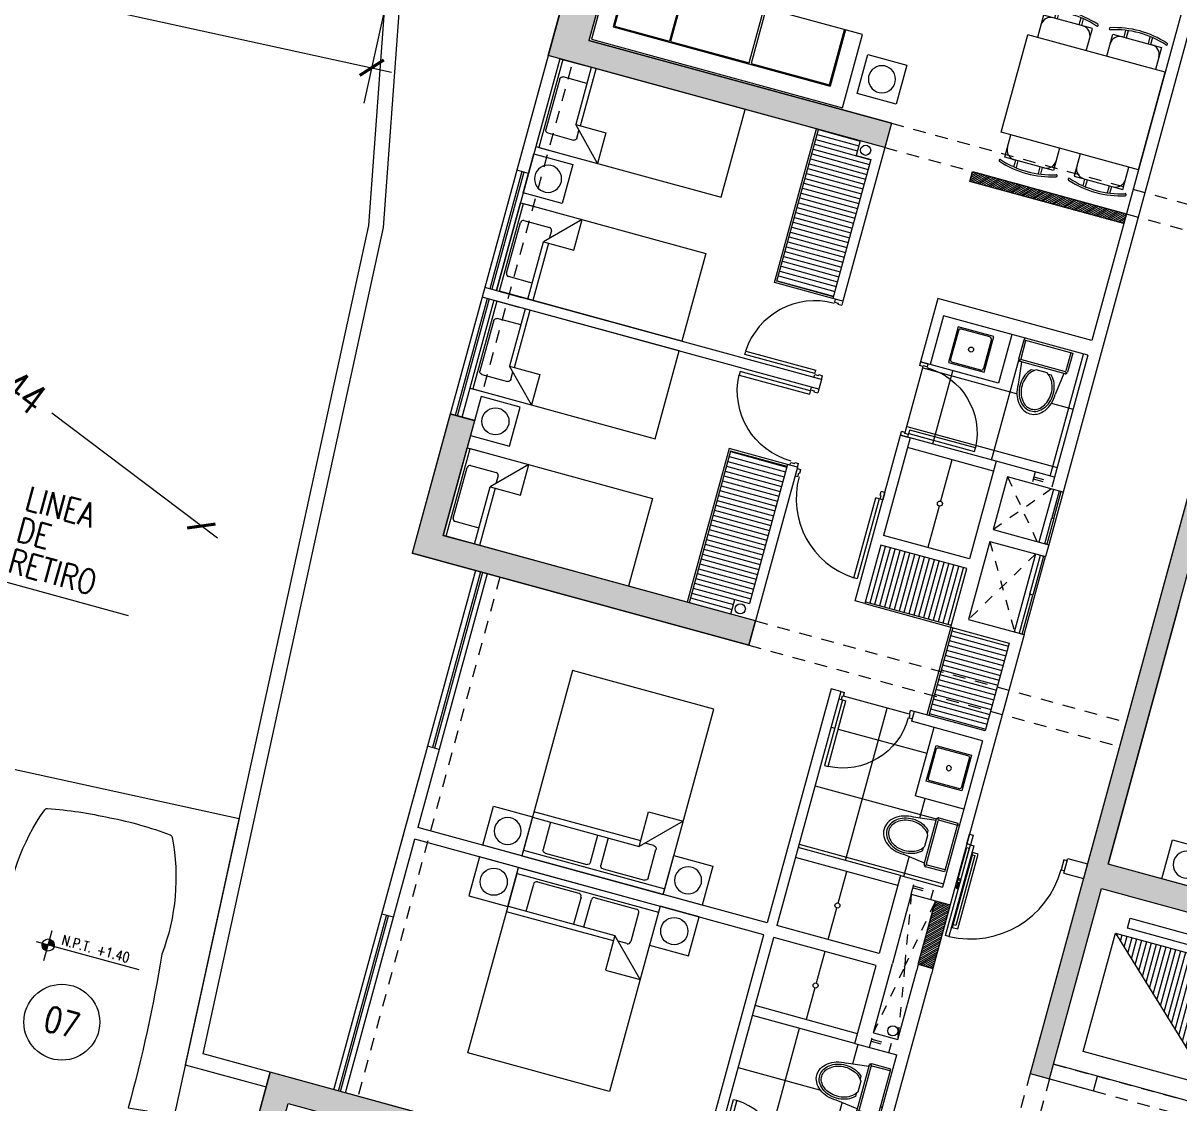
# Model space of a CAD drawing. Header units: millimetres. Extents: x 2471 to 2909, y 1327 to 1568.
# Drawn here: x 2585.56 to 2596.99, y 1372.08 to 1382.75 of the extents above; entities that cross this region are included whole.
import ezdxf
from ezdxf.enums import TextEntityAlignment as Align

# ---------------------------------------------------------------- set-up
doc = ezdxf.new("R2010")
doc.units = ezdxf.units.MM
doc.set_wipeout_variables(frame=1)
doc.linetypes.add('HIDDEN', pattern=[0.375, 0.25, -0.125])
doc.linetypes.add('HIDDEN2', pattern=[0.1875, 0.125, -0.0625])
doc.layers.get('0').update_dxf_attribs({"color": 251, "lineweight": 9})
doc.layers.get('DEFPOINTS').update_dxf_attribs({"color": 251, "lineweight": 9})
for name, color, linetype, lineweight in [('A-LINEAS', 251, 'Continuous', 13), ('A-MOBILIARIO', 251, 'Continuous', 13), ('A-MURO BAJO', 251, 'Continuous', 13), ('A-MUROS', 251, 'Continuous', 13), ('A-PLACAS', 251, 'Continuous', 13), ('A-PROYECCIONES', 251, 'HIDDEN', 13), ('A-PUERTAS', 251, 'Continuous', 13), ('A-SANITARIOS', 251, 'Continuous', 13), ('A-VIDRIOS', 251, 'Continuous', 13), ('A-VIGAS', 251, 'HIDDEN2', 13), ('A_50_TextoIndicaciones', 251, 'Continuous', 13), ('AUTOS', 251, 'Continuous', 13), ('CLOSET', 251, 'Continuous', 13), ('FLECHITAS', 251, 'Continuous', 13), ('HATCH', 251, 'Continuous', 13), ('MUMERACIONESTAC', 251, 'Continuous', 13), ('NIVELES-NPT', 251, 'Continuous', 13), ('RED-PLUVIAL', 251, 'Continuous', 13), ('XREF_PAISAJISMO_200612$0$A-MURO BAJO', 251, 'Continuous', 13)]:
    doc.layers.add(name, color=color, linetype=linetype, lineweight=lineweight)
doc.styles.add('ROMANS', font='romans.shx', dxfattribs={"width": 0.8})
doc.styles.add('TXT_COTAS', font='romans.shx', dxfattribs={"width": 0.8})
doc.dimstyles.new('DLP-COTA 200', dxfattribs={"dimtxt": 0.3, "dimasz": 0.2, "dimexe": 0.36, "dimexo": 0.12, "dimgap": 0.12, "dimtad": 1, "dimzin": 0, "dimdsep": 46, "dimtxsty": 'TXT_COTAS', "dimblk": 'ARCHTICK', "dimcen": 0.18, "dimdle": 0.2, "dimclrd": 256, "dimclre": 256, "dimclrt": 2, "dimadec": 0, "dimazin": 0, "dimtfac": 1, "dimtix": 1, "dimtofl": 0, "dimtmove": 2, "dimatfit": 3, "dimfxl": 0.36, "dimtolj": 1, "dimtzin": 0, "dimlwd": 9, "dimlwe": 9, "dimarcsym": 0})
pattern_1 = [(135, (197.33794, 7.665617), (-0.0141421356, -0.0141421356), [])]

# ---------------------------------------------------------------- blocks, each defined once
blk = doc.blocks.new('ESTR_PISO-1_PISO')
at = {"layer": 'HATCH'}
h = blk.add_hatch(color=256, dxfattribs=at)
h.dxf.hatch_style = 1
h.paths.add_polyline_path([(-26.45, 2.95), (-29.9, 2.95), (-29.9, 1.5), (-29.65, 1.5), (-29.65, 2.7), (-26.45, 2.7)])
h.paths.add_polyline_path([(-22.65, -2.53), (-18.75, -2.53), (-18.75, 2.87), (-22.45, 2.87), (-22.45, -0.53), (-22.65, -0.53), (-22.65, 3.12), (-18.5, 3.12), (-18.5, -2.78), (-22.65, -2.78)])
h.paths.add_polyline_path([(-29.9, -2.45), (-26.45, -2.45), (-26.45, -2.2), (-29.9, -2.2)])
h.paths.add_polyline_path([(-30.3, -6.8), (-22.4, -6.8), (-22.4, -7.1), (-30.3, -7.1)])
h.paths.add_polyline_path([(-20.85, -4.75), (-21.55, -4.75), (-21.55, -5), (-20.85, -5)])
h.paths.add_polyline_path([(-22.45, 4.92), (-22.45, 6.87), (-18.75, 6.87), (-18.75, 4.92), (-18.55, 4.92), (-18.55, 6.87), (-18.05, 6.87), (-18.05, 7.12), (-22.45, 7.12), (-22.45, 13.72), (-22.65, 13.72), (-22.65, 4.92)])
h.paths.add_polyline_path([(-26.45, 8.52), (-29.65, 8.52), (-29.65, 9.7), (-29.9, 9.7), (-29.9, 8.27), (-26.45, 8.27)])
h.paths.add_polyline_path([(-19.15, 8.92), (-15.75, 8.92), (-15.75, 9.17), (-19.15, 9.17)])
h.paths.add_polyline_path([(-20.65, 18.07), (-16.65, 18.07), (-16.65, 18.32), (-20.65, 18.32)])
h.paths.add_polyline_path([(-19.15, 13.72), (-15.75, 13.72), (-15.75, 13.47), (-19.15, 13.47)])
h.paths.add_polyline_path([(-29.8, 18.32), (-25.8, 18.32), (-25.8, 18.07), (-29.55, 18.07), (-29.55, 17.67), (-29.8, 17.67)])
h.paths.add_polyline_path([(-26.45, 13.37), (-29.9, 13.37), (-29.9, 14.22), (-29.55, 14.22), (-29.55, 13.62), (-26.45, 13.62)])
h.paths.add_polyline_path([(-23.125, 31.12), (-28.725, 31.12), (-28.725, 30.92), (-23.375, 30.92), (-23.375, 24.62), (-23.125, 24.62)])
h.paths.add_polyline_path([(-17.2, 25.67), (-17.2, 24.22), (-17.45, 24.22), (-17.45, 25.67)])
h.paths.add_polyline_path([(-29, 25.67), (-29, 24.22), (-29.25, 24.22), (-29.25, 25.67)])
h.paths.add_polyline_path([(-29.25, 28.37), (-28.2, 28.37), (-28.2, 28.07), (-29.25, 28.07)])
h.paths.add_polyline_path([(-17.2, 30.92), (-17.2, 31.12), (-23.075, 31.12), (-23.075, 30.92)])
at = {"layer": 'A-PLACAS', "elevation": 0}
for points in [[(-26.45, 13.37), (-29.9, 13.37), (-29.9, 14.22), (-29.55, 14.22), (-29.55, 13.62), (-26.45, 13.62)], [(-22.45, 4.92), (-22.45, 6.87), (-18.75, 6.87), (-18.75, 4.92), (-18.55, 4.92), (-18.55, 6.87), (-18.05, 6.87), (-18.05, 7.12), (-22.45, 7.12), (-22.45, 13.72), (-22.65, 13.72), (-22.65, 4.92)], [(-26.45, 8.52), (-29.65, 8.52), (-29.65, 9.7), (-29.9, 9.7), (-29.9, 8.27), (-26.45, 8.27)], [(-26.45, 2.95), (-29.9, 2.95), (-29.9, 1.5), (-29.65, 1.5), (-29.65, 2.7), (-26.45, 2.7)]]:
    blk.add_lwpolyline(points, close=True, dxfattribs=at)
at = {"layer": 'A-VIGAS'}
for p, q in [((-26.45, 13.62, 0), (-22.65, 13.62, 0)), ((-29.9, 13.32, 0), (-29.9, 9.7, 0)), ((-29.65, 13.32, 0), (-29.65, 9.7, 0)), ((-26.45, 13.37, 0), (-22.65, 13.37, 0)), ((-26.45, 8.52, 0), (-22.65, 8.52, 0)), ((-29.25, 8.27, 0), (-29.25, 2.95, 0)), ((-29, 8.27, 0), (-29, 2.95, 0)), ((-26.45, 8.27, 0), (-22.65, 8.27, 0)), ((-22.45, 5.07, 0), (-18.75, 5.07, 0)), ((-22.65, 4.92, 0), (-22.65, 3.12, 0)), ((-22.45, 4.92, 0), (-22.45, 3.12, 0)), ((-22.45, 4.92, 0), (-18.75, 4.92, 0))]:
    blk.add_line(p, q, dxfattribs=at)
blk = doc.blocks.new('PUERTABARRA')
at = {"layer": 'A-PUERTAS'}
for points in [[(-0.05, 0), (0.05, 0), (0.05, -0.035), (-0.05, -0.035)], [(-0.98, -0.035), (-0.05, -0.035), (-0.05, -0.07), (-0.98, -0.07)], [(-0.05, -1), (0.05, -1), (0.05, -0.965), (-0.05, -0.965)]]:
    blk.add_lwpolyline(points, close=True, dxfattribs=at)
at = {"layer": 'FLECHITAS'}
for points in [[(-0.885, -0.134), (-0.117, -0.134), (-0.117, -0.076), (-0.885, -0.076)], [(-0.141, -0.107), (-0.858, -0.107), (-0.858, -0.08), (-0.141, -0.08)], [(-0.5, -0.023), (-0.441, -0.023), (-0.441, -0.013), (-0.5, -0.013)], [(-0.084, -0.033), (-0.441, -0.033), (-0.441, -0.007), (-0.084, -0.007)]]:
    blk.add_lwpolyline(points, close=True, dxfattribs=at)
blk.add_circle((-0.409, -0.02), 0.0089, dxfattribs=at)
blk.add_arc((-0.05, -0.034), 0.931, 182.2224, 270.0538, dxfattribs=at)
blk = doc.blocks.new('CAMA 2PLAZAS C_VELADOR')
at = {"layer": 'A-MOBILIARIO'}
for p, q in [((-1.85, 0), (-0.4, 0)), ((-1.85, -0.06), (-1.85, 0)), ((-0.4, 0), (-0.4, -0.06))]:
    blk.add_line(p, q, dxfattribs=at)
at = {"layer": 'A-MOBILIARIO', "linetype": 'Continuous'}
for p, q in [((-1.85, -0.06), (-0.4, -0.06)), ((-1.85, -1.9), (-1.85, -0.06)), ((-1.633, -0.088), (-1.209, -0.088)), ((-1.041, -0.088), (-0.617, -0.088)), ((-0.4, -0.06), (-0.4, -1.9)), ((-1.663, -0.396), (-1.663, -0.118)), ((-1.178, -0.118), (-1.178, -0.396)), ((-1.072, -0.396), (-1.072, -0.118)), ((-0.587, -0.118), (-0.587, -0.412)), ((-1.85, -0.396), (-0.755, -0.396)), ((-0.755, -0.452), (-1.85, -0.452)), ((-0.4, -0.751), (-0.755, -0.396)), ((-0.755, -0.396), (-0.755, -0.751)), ((-0.617, -0.442), (-0.708, -0.442)), ((-0.755, -0.751), (-0.4, -0.751)), ((-0.4, -1.9), (-1.85, -1.9))]:
    blk.add_line(p, q, dxfattribs=at)
at = {"layer": 'A-MOBILIARIO'}
for points in [[(-2.25, -0.4), (-1.85, -0.4), (-1.85, 0), (-2.25, 0)], [(-0.4, -0.4), (0, -0.4), (0, 0), (-0.4, 0)]]:
    blk.add_lwpolyline(points, close=True, dxfattribs=at)
for centre in [(-2.05, -0.2), (-0.2, -0.2)]:
    blk.add_circle(centre, 0.134, dxfattribs=at)
at = {"layer": 'A-MOBILIARIO', "linetype": 'Continuous'}
for centre, start, end in [((-1.633, -0.118), 90, 180), ((-1.209, -0.118), 0, 90), ((-1.041, -0.118), 90, 180), ((-0.617, -0.118), 0, 90), ((-0.617, -0.412), 270, 0)]:
    blk.add_arc(centre, 0.0306, start, end, dxfattribs=at)
blk = doc.blocks.new('A$C1EFC3661')
at = {"layer": 'A-PUERTAS'}
for p, q in [((0.038, 0.076), (0.038, 0.75)), ((0.038, 0.75), (0.073, 0.75)), ((0.073, 0.75), (0.073, 0.076)), ((0.038, 0.076), (0.073, 0.076))]:
    blk.add_line(p, q, dxfattribs=at)
at = {"layer": 'A-PUERTAS', "linetype": 'Continuous'}
for p, q in [((0, 0), (0, 0.076)), ((0, 0.076), (0.028, 0.076)), ((0, 0), (0.038, 0)), ((0.028, 0.076), (0.028, 0.038)), ((0.028, 0.038), (0.038, 0.038)), ((0.038, 0.038), (0.038, 0)), ((0.712, 0.038), (0.712, 0)), ((0.722, 0.038), (0.712, 0.038)), ((0.75, 0), (0.712, 0)), ((0.75, 0.076), (0.722, 0.076)), ((0.722, 0.076), (0.722, 0.038)), ((0.75, 0), (0.75, 0.076))]:
    blk.add_line(p, q, dxfattribs=at)
blk.add_arc((0.038, 0.076), 0.674, 89.9976, 90, dxfattribs=at)
at = {"layer": 'A-PUERTAS', "color": 7, "linetype": 'Continuous'}
blk.add_arc((0.038, 0.076), 0.674, 0, 87.0225, dxfattribs=at)
blk = doc.blocks.new('SIFON JET_PLANTA')
blk.add_wipeout([(0, -0.25), (-0.195, -0.25), (-0.2, -0.249), (-0.203, -0.248), (-0.203, -0.248), (-0.207, -0.246), (-0.207, -0.246), (-0.209, -0.244), (-0.209, -0.244), (-0.209, -0.244), (-0.211, -0.242), (-0.211, -0.242), (-0.211, -0.242), (-0.213, -0.239), (-0.213, -0.239), (-0.214, -0.237), (-0.214, -0.237), (-0.215, -0.233), (-0.215, -0.23), (-0.215, -0.227), (-0.215, -0.218), (-0.44, -0.19), (-0.443, -0.19), (-0.447, -0.19), (-0.449, -0.19), (-0.452, -0.19), (-0.455, -0.19), (-0.457, -0.19), (-0.459, -0.189), (-0.462, -0.189), (-0.464, -0.189), (-0.465, -0.189), (-0.465, -0.189), (-0.469, -0.189), (-0.473, -0.188), (-0.476, -0.188), (-0.478, -0.188), (-0.481, -0.187), (-0.482, -0.187), (-0.486, -0.187), (-0.488, -0.186), (-0.492, -0.186), (-0.494, -0.186), (-0.495, -0.185), (-0.497, -0.185), (-0.497, -0.185), (-0.502, -0.184), (-0.507, -0.183), (-0.509, -0.183), (-0.512, -0.182), (-0.515, -0.181), (-0.518, -0.181), (-0.522, -0.18), (-0.524, -0.179), (-0.527, -0.178), (-0.527, -0.178), (-0.53, -0.178), (-0.532, -0.177), (-0.535, -0.176), (-0.538, -0.175), (-0.538, -0.175), (-0.541, -0.174), (-0.543, -0.173), (-0.545, -0.173), (-0.546, -0.172), (-0.549, -0.171), (-0.551, -0.171), (-0.554, -0.169), (-0.557, -0.168), (-0.56, -0.167), (-0.561, -0.166), (-0.564, -0.165), (-0.566, -0.164), (-0.568, -0.164), (-0.57, -0.163), (-0.574, -0.161), (-0.576, -0.16), (-0.578, -0.159), (-0.583, -0.156), (-0.587, -0.154), (-0.59, -0.152), (-0.592, -0.151), (-0.594, -0.15), (-0.595, -0.149), (-0.596, -0.148), (-0.599, -0.147), (-0.6, -0.146), (-0.602, -0.145), (-0.604, -0.143), (-0.606, -0.142), (-0.607, -0.141), (-0.609, -0.14), (-0.612, -0.138), (-0.614, -0.136), (-0.615, -0.135), (-0.617, -0.134), (-0.618, -0.133), (-0.619, -0.132), (-0.62, -0.132), (-0.621, -0.131), (-0.622, -0.13), (-0.623, -0.129), (-0.625, -0.128), (-0.625, -0.128), (-0.626, -0.127), (-0.628, -0.125), (-0.629, -0.124), (-0.63, -0.123), (-0.632, -0.122), (-0.632, -0.122), (-0.634, -0.12), (-0.635, -0.119), (-0.635, -0.119), (-0.638, -0.116), (-0.64, -0.114), (-0.646, -0.107), (-0.649, -0.103), (-0.655, -0.096), (-0.66, -0.09), (-0.662, -0.086), (-0.665, -0.083), (-0.668, -0.077), (-0.671, -0.073), (-0.672, -0.07), (-0.675, -0.064), (-0.677, -0.06), (-0.678, -0.058), (-0.679, -0.055), (-0.68, -0.052), (-0.681, -0.049), (-0.683, -0.046), (-0.684, -0.042), (-0.685, -0.036), (-0.686, -0.032), (-0.687, -0.03), (-0.688, -0.026), (-0.688, -0.023), (-0.689, -0.016), (-0.69, -0.011), (-0.69, -0.007), (-0.69, 0), (-0.69, 0.004), (-0.69, 0.01), (-0.689, 0.014), (-0.689, 0.019), (-0.688, 0.024), (-0.688, 0.024), (-0.687, 0.028), (-0.687, 0.031), (-0.685, 0.036), (-0.685, 0.036), (-0.684, 0.042), (-0.684, 0.042), (-0.682, 0.048), (-0.68, 0.052), (-0.679, 0.055), (-0.678, 0.058), (-0.674, 0.066), (-0.674, 0.066), (-0.672, 0.07), (-0.671, 0.073), (-0.669, 0.076), (-0.667, 0.078), (-0.665, 0.082), (-0.663, 0.085), (-0.661, 0.088), (-0.657, 0.094), (-0.657, 0.094), (-0.653, 0.098), (-0.653, 0.098), (-0.65, 0.102), (-0.645, 0.108), (-0.639, 0.115), (-0.633, 0.121), (-0.63, 0.123), (-0.625, 0.128), (-0.621, 0.131), (-0.617, 0.134), (-0.611, 0.139), (-0.606, 0.142), (-0.6, 0.146), (-0.596, 0.148), (-0.591, 0.152), (-0.586, 0.154), (-0.579, 0.158), (-0.569, 0.163), (-0.552, 0.17), (-0.546, 0.172), (-0.538, 0.175), (-0.535, 0.176), (-0.526, 0.178), (-0.522, 0.18), (-0.515, 0.181), (-0.508, 0.183), (-0.502, 0.184), (-0.486, 0.187), (-0.476, 0.188), (-0.473, 0.188), (-0.464, 0.189), (-0.455, 0.19), (-0.449, 0.19), (-0.44, 0.19), (-0.432, 0.191), (-0.215, 0.218), (-0.215, 0.223), (-0.215, 0.228), (-0.215, 0.232), (-0.214, 0.236), (-0.213, 0.239), (-0.211, 0.242), (-0.209, 0.244), (-0.208, 0.245), (-0.205, 0.247), (-0.201, 0.249), (-0.195, 0.25), (-0.195, 0.25), (-0.161, 0.25), (-0.098, 0.25), (-0.032, 0.25), (0, 0.25)])
for p, q in [((-0.215, -0.23), (-0.215, 0.23)), ((-0.209, 0.244), (-0.192, 0.227)), ((-0.195, 0.25), (0, 0.25)), ((-0.185, 0.23), (0, 0.23)), ((0, 0.25), (0, -0.25)), ((-0.215, 0.218), (-0.44, 0.19)), ((-0.195, -0.22), (-0.195, 0.22)), ((-0.265, 0.072), (-0.265, 0.103)), ((-0.255, -0.056), (-0.255, 0.056)), ((-0.265, -0.103), (-0.265, -0.072)), ((-0.215, -0.218), (-0.44, -0.19)), ((-0.209, -0.244), (-0.192, -0.227)), ((0, -0.25), (-0.195, -0.25)), ((0, -0.23), (-0.185, -0.23))]:
    blk.add_line(p, q)
for points in [[(-0.44, 0.19, 0.076393), (-0.538, 0.175, 0.086437), (-0.617, 0.134, 0.105872), (-0.672, 0.07, 0.125404), (-0.69, 0, 0.125404), (-0.672, -0.07, 0.105872), (-0.617, -0.134, 0.086437), (-0.538, -0.175, 0.076393), (-0.44, -0.19, 0.076393)], [(-0.265, 0.103, 0.0362), (-0.284, 0.12, 0.08725), (-0.353, 0.156, 0.077598), (-0.44, 0.17, 0.077598), (-0.527, 0.156, 0.08725), (-0.596, 0.12, 0.105601), (-0.644, 0.063, 0.12364), (-0.66, 0, 0.12364), (-0.644, -0.063, 0.105601), (-0.596, -0.12, 0.08725), (-0.527, -0.156, 0.077598), (-0.44, -0.17, 0.077598)], [(-0.255, 0.056, 0.100268), (-0.297, 0.104, 0.08725), (-0.36, 0.137, 0.077598), (-0.44, 0.15, 0.077598), (-0.52, 0.137, 0.08725), (-0.583, 0.104, 0.105601), (-0.627, 0.053, 0.12364), (-0.64, 0, 0.12364), (-0.627, -0.053, 0.105601), (-0.583, -0.104, 0.08725), (-0.52, -0.137, 0.077598), (-0.44, -0.15, 0.077598)], [(-0.44, -0.15, 0.077598), (-0.36, -0.137, 0.08725), (-0.297, -0.104, 0.100268), (-0.255, -0.056, 0.12364)], [(-0.44, -0.17, 0.077598), (-0.353, -0.156, 0.08725), (-0.284, -0.12, 0.0362), (-0.265, -0.103, 0.12364)]]:
    blk.add_lwpolyline(points, format="xyb")
for centre, radius, start, end in [((-0.195, 0.23), 0.02, 90, 180), ((-0.185, 0.22), 0.01, 90, 180), ((-0.185, -0.22), 0.01, 180, 270), ((-0.195, -0.23), 0.02, 180, 270)]:
    blk.add_arc(centre, radius, start, end)
blk = doc.blocks.new('A$C25DC232D')
h = blk.add_hatch()
h.set_pattern_fill('_U', color=256, scale=0.05, angle=450, style=0, pattern_type=0)
h.set_pattern_definition([(180.0000000267, (-227621.971014, -8189951.938656), (2.332e-11, -0.05), [])])
edge = h.paths.add_edge_path()
edge.add_line((1.212, 1.3), (0, 0))
edge.add_line((0, 0), (1.212, 0))
edge.add_line((1.212, 0), (1.212, 1.3))
at = {"layer": 'A-LINEAS'}
blk.add_line((1.212, 1.3, -0.035), (0, 0, -0.035), dxfattribs=at)
at = {"layer": 'A-LINEAS', "elevation": -0.035}
for points in [[(0, 0), (0, 1.3), (1.212, 1.3), (1.212, 0)], [(1.29, 0.078), (1.29, 1.2), (1.391, 1.2), (1.391, 0.078)]]:
    blk.add_lwpolyline(points, close=True, dxfattribs=at)
blk = doc.blocks.new('A$C2A08204E')
for p, q in [((0, 0), (0, 1.76)), ((0, 1.76), (2.575, 1.76)), ((2.575, 1.76), (2.575, 1.01)), ((0.175, 0.175), (0.175, 1.585)), ((0.175, 1.585), (2.4, 1.585)), ((0.185, 1.575), (0.75, 1.575)), ((0.185, 1.01), (0.185, 1.575)), ((0.75, 1.01), (0.75, 1.575)), ((0.76, 1.575), (1.565, 1.575)), ((0.76, 1.01), (0.76, 1.575)), ((1.565, 1.575), (1.565, 1.01)), ((1.585, 1.575), (2.39, 1.575)), ((1.585, 1.01), (1.585, 1.575)), ((2.39, 1.575), (2.39, 1.01)), ((2.4, 1.01), (2.4, 1.585)), ((0.185, 1.01), (0.75, 1.01)), ((0.185, 0.185), (0.185, 1)), ((0.75, 1), (0.185, 1)), ((0.75, 1), (0.75, 0)), ((2.575, 1.01), (0.76, 1.01)), ((0.75, 0.175), (0.175, 0.175)), ((0.75, 0.185), (0.185, 0.185)), ((0.75, 0), (0, 0))]:
    blk.add_line(p, q)
blk = doc.blocks.new('VELADOR')
blk.add_lwpolyline([(0, 0.4), (0, 0), (0.4, 0), (0.4, 0.4)], close=True)
blk.add_circle((0.2, 0.2), 0.134)
blk = doc.blocks.new('BOWL-ITALGRIF_VARADERO')
blk.add_lwpolyline([(0.182, 0.182), (-0.183, 0.182), (-0.183, -0.183), (0.182, -0.183)], close=True)
blk.add_lwpolyline([(0.145, 0.17), (-0.145, 0.17, 0.414214), (-0.17, 0.145), (-0.17, -0.145, 0.414214), (-0.145, -0.17), (0.145, -0.17, 0.414214), (0.17, -0.145), (0.17, 0.145, 0.414214)], format="xyb", close=True)
blk.add_circle((0, 0), 0.025)
blk = doc.blocks.new('1 PLAZA')
for p, q in [((-0.45, 0), (0.45, 0)), ((-0.45, 0), (-0.45, -0.255)), ((0.45, 0), (0.45, -0.255)), ((-0.286, -0.322), (-0.286, -0.078)), ((-0.259, -0.051), (0.262, -0.051)), ((0.289, -0.078), (0.289, -0.342)), ((-0.45, -0.322), (0.136, -0.322)), ((0.45, -0.632), (0.136, -0.322)), ((0.136, -0.322), (0.136, -0.632)), ((0.136, -0.371), (-0.45, -0.371)), ((0.262, -0.368), (0.183, -0.368)), ((0.136, -0.632), (0.45, -0.632))]:
    blk.add_line(p, q)
blk.add_lwpolyline([(-0.45, -1.9), (-0.45, -0.029), (0.45, -0.029), (0.45, -1.9)], close=True)
for centre, start, end in [((-0.259, -0.078), 90, 180), ((0.262, -0.078), 0, 90), ((0.262, -0.342), 270, 0)]:
    blk.add_arc(centre, 0.0267, start, end)
blk = doc.blocks.new('P-80 MARCO 3.5x1.5')
at = {"layer": 'A-PUERTAS'}
for p, q in [((0.038, 0.076), (0.038, 0.796)), ((0.038, 0.796), (0.073, 0.796)), ((0.073, 0.796), (0.073, 0.076)), ((0.038, 0.076), (0.073, 0.076))]:
    blk.add_line(p, q, dxfattribs=at)
at = {"layer": 'A-PUERTAS', "linetype": 'Continuous'}
for p, q in [((0, 0), (0, 0.076)), ((0, 0.076), (0.028, 0.076)), ((0, 0), (0.038, 0)), ((0.028, 0.076), (0.028, 0.038)), ((0.028, 0.038), (0.038, 0.038)), ((0.038, 0.038), (0.038, 0)), ((0.762, 0.038), (0.762, 0)), ((0.772, 0.038), (0.762, 0.038)), ((0.8, 0), (0.762, 0)), ((0.8, 0.076), (0.772, 0.076)), ((0.772, 0.076), (0.772, 0.038)), ((0.8, 0), (0.8, 0.076))]:
    blk.add_line(p, q, dxfattribs=at)
at = {"layer": 'A-PUERTAS', "color": 7, "linetype": 'Continuous'}
blk.add_arc((0.036, 0.076), 0.722, 0.052, 87.0968, dxfattribs=at)
blk = doc.blocks.new('A$C443818C8')
at = {"layer": 'A-PUERTAS'}
for p, q in [((0.038, 0.076), (0.038, 0.896)), ((0.038, 0.896), (0.073, 0.896)), ((0.073, 0.896), (0.073, 0.076)), ((0.038, 0.076), (0.073, 0.076))]:
    blk.add_line(p, q, dxfattribs=at)
at = {"layer": 'A-PUERTAS', "linetype": 'Continuous'}
for p, q in [((0, 0), (0, 0.076)), ((0, 0.076), (0.028, 0.076)), ((0.028, 0.076), (0.028, 0.038)), ((0.028, 0.038), (0.038, 0.038)), ((0.038, 0.038), (0.038, 0)), ((0.862, 0.038), (0.862, 0)), ((0.872, 0.038), (0.862, 0.038)), ((0.9, 0.076), (0.872, 0.076)), ((0.872, 0.076), (0.872, 0.038)), ((0.9, 0), (0.9, 0.076)), ((0, 0), (0.038, 0)), ((0.9, 0), (0.862, 0))]:
    blk.add_line(p, q, dxfattribs=at)
at = {"layer": 'A-PUERTAS', "color": 7, "linetype": 'Continuous'}
blk.add_arc((0.038, 0.076), 0.82, 0, 87.5537, dxfattribs=at)
blk = doc.blocks.new('A$C72FD42DB')
for p, q in [((0.325, 1.41), (1.325, 1.41)), ((0.325, 0), (0.325, 1.41)), ((1.325, 0), (1.325, 1.41)), ((0.057, 1.356), (0.057, 1.356)), ((0.098, 0.81), (0.098, 1.31)), ((0.098, 1.31), (0.325, 1.31)), ((1.553, 1.31), (1.325, 1.31)), ((1.553, 0.81), (1.553, 1.31)), ((1.594, 1.356), (1.594, 1.356)), ((0.029, 1.197), (0.098, 1.197)), ((0.029, 1.172), (0.098, 1.172)), ((1.622, 1.197), (1.553, 1.197)), ((1.622, 1.172), (1.553, 1.172)), ((0.029, 0.947), (0.098, 0.947)), ((0.029, 0.922), (0.098, 0.922)), ((1.622, 0.947), (1.553, 0.947)), ((1.622, 0.922), (1.553, 0.922)), ((0.325, 0.81), (0.098, 0.81)), ((1.325, 0.81), (1.553, 0.81)), ((0.057, 0.763), (0.057, 0.763)), ((1.594, 0.763), (1.594, 0.763)), ((0.057, 0.647), (0.057, 0.647)), ((0.098, 0.6), (0.098, 0.1)), ((0.325, 0.6), (0.098, 0.6)), ((1.325, 0.6), (1.553, 0.6)), ((1.553, 0.6), (1.553, 0.1)), ((1.594, 0.647), (1.594, 0.647)), ((0.029, 0.488), (0.098, 0.488)), ((0.029, 0.463), (0.098, 0.463)), ((1.622, 0.488), (1.553, 0.488)), ((1.622, 0.463), (1.553, 0.463)), ((0.029, 0.238), (0.098, 0.238)), ((1.622, 0.238), (1.553, 0.238)), ((0.029, 0.213), (0.098, 0.213)), ((1.622, 0.213), (1.553, 0.213)), ((0.057, 0.054), (0.057, 0.054)), ((0.098, 0.1), (0.325, 0.1)), ((1.553, 0.1), (1.325, 0.1)), ((1.594, 0.054), (1.594, 0.054)), ((0.325, 0), (1.325, 0))]:
    blk.add_line(p, q)
for centre, radius, start, end in [((0.93, 1.06), 0.932, 161.8381, 198.1619), ((0.93, 1.06), 0.912, 161.8381, 198.1619), ((0.054, 1.347), 0.01, 71.2164, 161.8381), ((0.054, 1.347), 0.01, 341.8381, 71.2164), ((0.198, 1.21), 0.1, 90, 180), ((1.453, 1.21), 0.1, 0, 90), ((1.597, 1.347), 0.01, 108.7836, 198.1619), ((0.721, 1.06), 0.912, 341.8381, 18.1619), ((1.597, 1.347), 0.01, 18.1619, 108.7836), ((0.721, 1.06), 0.932, 341.8381, 18.1619), ((0.198, 0.91), 0.1, 180, 270), ((1.453, 0.91), 0.1, 270, 0), ((0.054, 0.772), 0.01, 198.1619, 288.7836), ((0.054, 0.772), 0.01, 288.7836, 18.1619), ((1.597, 0.772), 0.01, 161.8381, 251.2164), ((1.597, 0.772), 0.01, 251.2164, 341.8381), ((0.93, 0.35), 0.932, 161.8381, 198.1619), ((0.93, 0.35), 0.912, 161.8381, 198.1619), ((0.054, 0.638), 0.01, 71.2164, 161.8381), ((0.054, 0.638), 0.01, 341.8381, 71.2164), ((0.198, 0.5), 0.1, 90, 180), ((1.453, 0.5), 0.1, 0, 90), ((1.597, 0.638), 0.01, 108.7836, 198.1619), ((0.721, 0.35), 0.912, 341.8381, 18.1619), ((1.597, 0.638), 0.01, 18.1619, 108.7836), ((0.721, 0.35), 0.932, 341.8381, 18.1619), ((0.198, 0.2), 0.1, 180, 270), ((1.453, 0.2), 0.1, 270, 0), ((0.054, 0.063), 0.01, 198.1619, 288.7836), ((0.054, 0.063), 0.01, 288.7836, 18.1619), ((1.597, 0.063), 0.01, 161.8381, 251.2164), ((1.597, 0.063), 0.01, 251.2164, 341.8381)]:
    blk.add_arc(centre, radius, start, end)
blk = doc.blocks.new('TORRE-B_PLAN-GEN')
at = {"layer": 'HATCH'}
h = blk.add_hatch(dxfattribs=at)
h.set_pattern_fill('_USER', color=256, scale=0.05, pattern_type=0)
h.set_pattern_definition([(360, (-29.9, 23.82), (2e-18, 0.05), [])])
h.paths.add_polyline_path([(-26.55, 28.87), (-26.7, 28.87), (-26.7, 29.02), (-27.13, 29.02), (-27.13, 27.465), (-26.55, 27.465)])
h = blk.add_hatch(dxfattribs=at)
h.set_pattern_fill('ANSI31', color=256, scale=0.005, angle=90)
h.set_pattern_definition([(45, (348.989513, 289.345274), (-0.01122532015, 0.01122532015), [])])
h.paths.add_polyline_path([(-23.97, 28.92), (-25.55, 28.92), (-25.55, 29.02), (-23.97, 29.02)])
h = blk.add_hatch(dxfattribs=at)
h.set_pattern_fill('_USER', color=256, scale=0.6, double=1, pattern_type=0)
h.set_pattern_definition([(360, (-29.9, 31.17), (1e-16, 0.6), []), (90, (-29.9, 31.17), (-0.6, 1e-16), [])])
h.paths.add_polyline_path([(-25.45, 26.32), (-25.474, 26.32), (-25.474, 26.358), (-24.8, 26.358), (-24.8, 26.393), (-25.474, 26.393), (-25.474, 26.348), (-25.512, 26.348), (-25.512, 26.358), (-25.512, 27.042), (-25.474, 27.042), (-25.474, 27.07), (-24.75, 27.07), (-24.75, 27.57), (-23.97, 27.57), (-23.97, 26.32)])
h.paths.add_polyline_path([(-24.8, 26.393), (-24.8, 26.358), (-25.474, 26.358), (-25.474, 26.393)], flags=17)
h = blk.add_hatch(dxfattribs=at)
h.set_pattern_fill('_USER', color=256, scale=0.05, pattern_type=0)
h.set_pattern_definition([(360, (-29.9, 23.92), (2e-18, 0.05), [])])
h.paths.add_polyline_path([(-26.7, 24.17), (-26.7, 24.32), (-26.55, 24.32), (-26.55, 25.725), (-27.13, 25.725), (-27.13, 24.17)])
h = blk.add_hatch(dxfattribs=at)
h.set_pattern_fill('_USER', color=256, scale=0.05, angle=90, pattern_type=0)
h.set_pattern_definition([(90, (-23.985, 25.22), (-0.05, 2e-18), [])])
h.paths.add_polyline_path([(-24.57, 24.64), (-24.57, 25.22), (-25.45, 25.22), (-25.45, 24.64)])
h = blk.add_hatch(dxfattribs=at)
h.set_pattern_fill('_USER', color=256, scale=0.05, angle=180, pattern_type=0)
h.set_pattern_definition([(180, (-23.97, 25.19), (-2e-18, -0.05), [])])
h.paths.add_polyline_path([(-23.97, 24.62), (-24.55, 24.62), (-24.55, 23.72), (-23.97, 23.72)])
h = blk.add_hatch(dxfattribs=at)
h.set_pattern_fill('_USER', color=256, scale=0.6, double=1, pattern_type=0)
h.set_pattern_definition([(360, (-25.45, 22.105), (8e-17, 0.6), []), (90, (-25.45, 22.105), (-0.6, 8e-17), [])])
h.paths.add_polyline_path([(-23.97, 22.92), (-24.47, 22.92), (-24.47, 23.62), (-24.7, 23.62), (-24.7, 23.644), (-24.728, 23.644), (-24.728, 23.682), (-24.738, 23.682), (-25.412, 23.682), (-25.422, 23.682), (-25.422, 23.644), (-25.45, 23.644), (-25.45, 22.12), (-23.97, 22.12)])
h.paths.add_polyline_path([(-25.377, 22.97), (-25.412, 22.97), (-25.412, 23.644), (-25.377, 23.644)], flags=16)
h = blk.add_hatch(dxfattribs=at)
h.set_pattern_fill('ANSI31', color=256, scale=0.005)
h.set_pattern_definition([(45, (-354.428512, -91.084748), (-0.01122532015, 0.01122532015), [])])
h.paths.add_polyline_path([(-24, 21.97), (-23.85, 21.97), (-23.85, 21.32), (-24, 21.32)])
h = blk.add_hatch(dxfattribs=at)
h.set_pattern_fill('_USER', color=256, scale=0.6, double=1, pattern_type=0)
h.set_pattern_definition([(0, (-25.45, 20.415), (8e-17, 0.6), []), (90, (-25.45, 20.415), (-0.6, 8e-17), [])])
h.paths.add_polyline_path([(-25.45, 20.4), (-25.45, 18.876), (-25.412, 18.876), (-25.412, 19.55), (-25.377, 19.55), (-25.377, 18.876), (-25.422, 18.876), (-25.422, 18.838), (-25.412, 18.838), (-24.728, 18.838), (-24.728, 18.876), (-24.7, 18.876), (-24.7, 18.9), (-24.47, 18.9), (-24.47, 19.6), (-23.97, 19.6), (-23.97, 20.4), (-24.4, 20.4)])
h.paths.add_polyline_path([(-24.559, 20.163), (-24.542, 20.17, 0.018517)], flags=16)
h.paths.add_polyline_path([(-25.377, 19.55), (-25.377, 18.876), (-25.422, 18.876), (-25.422, 18.838), (-25.412, 18.838), (-25.412, 18.8), (-25.45, 18.8), (-25.45, 18.876), (-25.412, 18.876), (-25.412, 19.55)])
for p, q in [((-24.995, 26.22, 0), (-24.995, 25.795, 0)), ((-24.995, 25.745, 0), (-24.995, 25.32, 0)), ((-24.925, 21.695, 0), (-24.925, 22.02, 0)), ((-24.925, 21.32, 0), (-24.925, 21.645, 0)), ((-24.925, 21.2, 0), (-24.925, 20.875, 0)), ((-24.925, 20.825, 0), (-24.925, 20.5, 0))]:
    blk.add_line(p, q)
for centre in [(-24.995, 25.77, 0), (-24.925, 21.67, 0), (-24.925, 20.85, 0)]:
    blk.add_circle(centre, 0.025)
at = {"layer": 'A-MURO BAJO'}
for p, q in [((-29.9, 27.845, 0), (-29.9, 26.645, 0)), ((-29.78, 27.845, 0), (-29.78, 26.645, 0)), ((-29.9, 26.545, 0), (-29.9, 25.345, 0)), ((-29.78, 26.545, 0), (-29.78, 25.345, 0)), ((-23.95, 26.2, 0), (-23.95, 25.66, 0)), ((-23.85, 26.2, 0), (-23.85, 25.66, 0)), ((-29.25, 23.92, 0), (-29.25, 22.12, 0)), ((-29.13, 23.92, 0), (-29.13, 22.12, 0)), ((-24.47, 23.62, 0), (-24.47, 22.92, 0)), ((-23.97, 22.92, 0), (-24.47, 22.92, 0)), ((-21.1, 20.72, 0), (-22, 20.72, 0)), ((-29.25, 18.6, 0), (-29.25, 20.4, 0)), ((-29.13, 18.6, 0), (-29.13, 20.4, 0))]:
    blk.add_line(p, q, dxfattribs=at)
at = {"layer": 'A-MURO BAJO', "color": 4}
for p, q in [((-24.57, 26.32, 0), (-25.45, 26.32, 0)), ((-24.57, 26.22, 0), (-25.45, 26.22, 0)), ((-23.95, 24.74, 0), (-23.95, 25.54, 0)), ((-23.85, 24.74, 0), (-23.85, 25.54, 0)), ((-24.4, 22.12, 0), (-25.45, 22.12, 0)), ((-24.4, 22.02, 0), (-25.45, 22.02, 0)), ((-24.4, 20.5, 0), (-25.45, 20.5, 0)), ((-24.4, 20.4, 0), (-25.45, 20.4, 0))]:
    blk.add_line(p, q, dxfattribs=at)
at = {"layer": 'A-MURO BAJO', "elevation": 0}
blk.add_lwpolyline([(-24.75, 27.57), (-24.75, 27.07), (-25.45, 27.07)], dxfattribs=at)
at = {"layer": 'A-MUROS'}
for p, q in [((-22.65, 31.17, 0), (-22.65, 22.57, 0)), ((-23.97, 31.07, 0), (-23.97, 27.72, 0)), ((-23.85, 31.07, 0), (-23.85, 26.2, 0)), ((-29.9, 29.87, 0), (-29.9, 27.845, 0)), ((-29.55, 29.87, 0), (-29.55, 29.27, 0)), ((-26.45, 29.27, 0), (-29.55, 29.27, 0)), ((-26.45, 29.27, 0), (-26.45, 27.445, 0)), ((-26.7, 29.02, 0), (-29.78, 29.02, 0)), ((-29.78, 29.02, 0), (-29.78, 27.845, 0)), ((-26.7, 29.02, 0), (-26.7, 28.87, 0)), ((-26.7, 28.87, 0), (-26.55, 28.87, 0)), ((-26.55, 28.87, 0), (-26.55, 27.445, 0)), ((-29.78, 27.845, 0), (-29.9, 27.845, 0)), ((-23.97, 27.72, 0), (-25.55, 27.72, 0)), ((-25.55, 27.72, 0), (-25.55, 27.07, 0)), ((-25.45, 27.57, 0), (-25.45, 27.07, 0)), ((-23.97, 27.57, 0), (-23.97, 26.32, 0)), ((-26.45, 27.445, 0), (-26.55, 27.445, 0)), ((-25.45, 27.07, 0), (-25.55, 27.07, 0)), ((-26.45, 26.645, 0), (-29.9, 26.645, 0)), ((-29.9, 26.645, 0), (-29.9, 26.545, 0)), ((-26.45, 26.645, 0), (-26.45, 26.545, 0)), ((-26.45, 26.545, 0), (-29.9, 26.545, 0)), ((-25.45, 26.32, 0), (-25.55, 26.32, 0)), ((-25.45, 26.32, 0), (-25.45, 25.32, 0)), ((-23.97, 26.32, 0), (-24.57, 26.32, 0)), ((-24.57, 26.32, 0), (-24.57, 25.32, 0)), ((-23.85, 26.2, 0), (-24.42, 26.2, 0)), ((-24.42, 26.2, 0), (-24.42, 25.66, 0)), ((-26.45, 25.745, 0), (-26.55, 25.745, 0)), ((-26.55, 25.745, 0), (-26.55, 24.32, 0)), ((-26.45, 25.745, 0), (-26.45, 23.92, 0)), ((-24.42, 25.66, 0), (-23.85, 25.66, 0)), ((-23.85, 25.66, 0), (-23.85, 25.54, 0)), ((-24.42, 25.54, 0), (-24.42, 24.74, 0)), ((-24.42, 25.54, 0), (-23.85, 25.54, 0)), ((-22.45, 25.42, 0), (-22.45, 22.77, 0)), ((-29.9, 25.345, 0), (-29.9, 23.92, 0)), ((-29.65, 25.345, 0), (-29.9, 25.345, 0)), ((-29.65, 25.345, 0), (-29.65, 24.17, 0)), ((-24.57, 25.32, 0), (-25.45, 25.32, 0)), ((-24.57, 25.22, 0), (-25.45, 25.22, 0)), ((-24.57, 24.62, 0), (-24.57, 25.22, 0)), ((-24.42, 24.74, 0), (-23.85, 24.74, 0)), ((-23.85, 24.74, 0), (-23.85, 21.97, 0)), ((-24.57, 24.62, 0), (-23.97, 24.62, 0)), ((-23.97, 24.62, 0), (-23.97, 23.72, 0)), ((-26.7, 24.32, 0), (-26.55, 24.32, 0)), ((-26.7, 24.17, 0), (-26.7, 24.32, 0)), ((-26.7, 24.17, 0), (-29.65, 24.17, 0)), ((-26.45, 23.92, 0), (-29.9, 23.92, 0)), ((-25.55, 23.72, 0), (-25.55, 21.32, 0)), ((-25.45, 23.72, 0), (-25.55, 23.72, 0)), ((-25.45, 23.72, 0), (-25.45, 21.32, 0)), ((-23.97, 23.72, 0), (-24.7, 23.72, 0)), ((-24.7, 23.72, 0), (-24.7, 23.62, 0)), ((-23.97, 23.62, 0), (-24.7, 23.62, 0)), ((-23.97, 23.62, 0), (-23.97, 22.12, 0)), ((-18.55, 22.77, 0), (-22.45, 22.77, 0)), ((-22.85, 22.72, 0), (-22.65, 22.72, 0)), ((-22.85, 22.57, 0), (-22.85, 22.72, 0)), ((-22.85, 22.57, 0), (-22.65, 22.57, 0)), ((-29.13, 22.12, 0), (-29.25, 22.12, 0)), ((-29.25, 22.12, 0), (-29.25, 21.235, 0)), ((-29.13, 22.12, 0), (-29.13, 21.32, 0)), ((-24.4, 22.12, 0), (-24.4, 21.32, 0)), ((-24.4, 22.12, 0), (-23.97, 22.12, 0)), ((-24.25, 21.97, 0), (-24.25, 21.26, 0)), ((-24.25, 21.97, 0), (-23.85, 21.97, 0)), ((-29.25, 20.4, 0), (-29.25, 21.275, 0)), ((-25.55, 21.32, 0), (-29.13, 21.32, 0)), ((-24.4, 21.32, 0), (-25.45, 21.32, 0)), ((-24.25, 20.55, 0), (-24.25, 21.26, 0)), ((-24, 21.32, 0), (-24, 21.26, 0)), ((-24, 21.32, 0), (-23.85, 21.32, 0)), ((-24, 20.55, 0), (-24, 21.26, 0)), ((-23.85, 21.32, 0), (-23.85, 21.26, 0)), ((-23.85, 17.15, 0), (-23.85, 21.26, 0)), ((-25.55, 21.2, 0), (-29.13, 21.2, 0)), ((-29.13, 20.4, 0), (-29.13, 21.2, 0)), ((-25.55, 18.8, 0), (-25.55, 21.2, 0)), ((-24.4, 21.2, 0), (-25.45, 21.2, 0)), ((-25.45, 18.8, 0), (-25.45, 21.2, 0)), ((-24.4, 20.4, 0), (-24.4, 21.2, 0)), ((-24.25, 20.55, 0), (-24, 20.55, 0)), ((-29.13, 20.4, 0), (-29.25, 20.4, 0)), ((-24.4, 20.4, 0), (-23.97, 20.4, 0)), ((-23.97, 18.9, 0), (-23.97, 20.4, 0)), ((-26.45, 18.6, 0), (-29.9, 18.6, 0)), ((-29.9, 17.15, 0), (-29.9, 18.6, 0))]:
    blk.add_line(p, q, dxfattribs=at)
at = {"layer": 'A-MUROS', "color": 3, "elevation": 0}
for points in [[(-23.97, 28.92), (-23.97, 28.92), (-25.55, 28.92), (-25.55, 29.02), (-23.97, 29.02)], [(-24, 21.97), (-23.85, 21.97), (-23.85, 21.32), (-24, 21.32)]]:
    blk.add_lwpolyline(points, close=True, dxfattribs=at)
at = {"layer": 'A-MUROS', "elevation": 0}
for points in [[(-25.45, 25.22), (-25.45, 24.62), (-25.55, 24.62), (-25.55, 26.32)], [(-22.65, 22.82), (-22.65, 20.57), (-22, 20.57), (-22, 20.72), (-22.45, 20.72), (-22.45, 22.52), (-18.75, 22.52), (-18.75, 20.72), (-19.2, 20.72), (-19.2, 20.57), (-18.05, 20.57), (-18.05, 22.77), (-18.55, 22.77)]]:
    blk.add_lwpolyline(points, dxfattribs=at)
at = {"layer": 'A-PROYECCIONES', "ltscale": 0.25}
for p, q in [((-24.17, 26.32, 0), (-24.17, 26.2, 0)), ((-23.97, 26.32, 0), (-23.97, 26.2, 0)), ((-23.97, 26.2, 0), (-24.42, 25.66, 0)), ((-24.42, 26.2, 0), (-23.97, 25.66, 0)), ((-24.17, 26.27, 0), (-23.97, 26.27, 0)), ((-24.17, 26.25, 0), (-23.97, 26.25, 0)), ((-23.95, 25.54, 0), (-24.42, 24.74, 0)), ((-24.42, 25.54, 0), (-23.95, 24.74, 0)), ((-24.25, 21.97, 0), (-24.25, 22.12, 0)), ((-24.05, 21.97, 0), (-24.05, 22.12, 0)), ((-24.25, 22.055, 0), (-24.05, 22.055, 0)), ((-24.25, 22.035, 0), (-24.05, 22.035, 0)), ((-24.25, 21.97, 0), (-24.125, 21.26, 0)), ((-24.125, 21.26, 0), (-24, 21.97, 0)), ((-24.25, 20.55, 0), (-24.124, 21.26, 0)), ((-24.124, 21.26, 0), (-24, 20.55, 0)), ((-24.25, 20.4, 0), (-24.25, 20.55, 0)), ((-24.25, 20.485, 0), (-24.05, 20.485, 0)), ((-24.25, 20.465, 0), (-24.05, 20.465, 0)), ((-24.05, 20.4, 0), (-24.05, 20.55, 0))]:
    blk.add_line(p, q, dxfattribs=at)
at = {"layer": 'A-PUERTAS', "elevation": 0}
for points in [[(-23.87, 25.925), (-23.87, 26.2), (-23.89, 26.2), (-23.89, 25.925)], [(-23.87, 25.925), (-23.87, 26.2), (-23.89, 26.2), (-23.89, 25.925)], [(-23.89, 25.66), (-23.89, 25.925), (-23.87, 25.925), (-23.87, 25.66)], [(-23.89, 25.66), (-23.89, 25.925), (-23.87, 25.925), (-23.87, 25.66)]]:
    blk.add_lwpolyline(points, close=True, dxfattribs=at)
at = {"layer": 'A-PUERTAS', "color": 6, "elevation": 0}
for points in [[(-23.87, 25.54), (-23.87, 25.14), (-23.9, 25.14), (-23.9, 25.54)], [(-23.87, 24.74), (-23.87, 25.14), (-23.9, 25.14), (-23.9, 24.74)]]:
    blk.add_lwpolyline(points, close=True, dxfattribs=at)
at = {"layer": 'A-VIDRIOS'}
for p, q in [((-29.85, 27.845, 0), (-29.85, 26.645, 0)), ((-29.83, 27.845, 0), (-29.83, 26.645, 0)), ((-29.85, 26.545, 0), (-29.85, 25.345, 0)), ((-29.83, 26.545, 0), (-29.83, 25.345, 0)), ((-29.2, 23.92, 0), (-29.2, 22.12, 0)), ((-29.18, 23.92, 0), (-29.18, 22.12, 0)), ((-29.2, 18.6, 0), (-29.2, 20.4, 0)), ((-29.18, 18.6, 0), (-29.18, 20.4, 0))]:
    blk.add_line(p, q, dxfattribs=at)
at = {"layer": 'CLOSET', "elevation": 0}
for points in [[(-26.55, 27.445), (-27.15, 27.445), (-27.15, 29.02)], [(-26.55, 27.465), (-27.13, 27.465), (-27.13, 29.02)], [(-26.55, 25.745), (-27.15, 25.745), (-27.15, 24.17)], [(-26.55, 25.725), (-27.13, 25.725), (-27.13, 24.17)], [(-25.45, 24.64), (-24.57, 24.64)], [(-25.45, 24.62), (-24.57, 24.62), (-24.57, 23.72)], [(-24.55, 24.62), (-24.55, 23.72)]]:
    blk.add_lwpolyline(points, dxfattribs=at)
at = {"layer": 'HATCH'}
for p, q in [((-25.512, 26.358, 0), (-25.512, 27.032, 0)), ((-24.738, 23.682, 0), (-25.412, 23.682, 0))]:
    blk.add_line(p, q, dxfattribs=at)
at = {"layer": 'RED-PLUVIAL'}
for centre in [(-26.625, 28.945, 0), (-26.625, 24.245, 0), (-24.07, 20.62, 0)]:
    blk.add_circle(centre, 0.05, dxfattribs=at)
blk.add_blockref('ESTR_PISO-1_PISO', (0, 15.65, 0))
at = {"rotation": 90.00017503770785}
blk.add_blockref('A$C25DC232D', (-20.9, 20.92, 0), dxfattribs=at)
at = {"layer": 'A-MOBILIARIO', "xscale": -1.000000000000001, "rotation": 179.9999999999999}
blk.add_blockref('A$C2A08204E', (-29.53, 31.05, 0), dxfattribs=at)
at = {"layer": 'A-MOBILIARIO', "rotation": 90}
blk.add_blockref('A$C72FD42DB', (-23.97, 29.145, 0), dxfattribs=at)
at = {"layer": 'A-MOBILIARIO', "extrusion": (3.60286e-08, -4.49068e-08, -1), "zscale": -1, "rotation": 270}
for name, p in [('VELADOR', (26.455, 29.865, 0)), ('1 PLAZA', (29.78, 28.57, 0)), ('VELADOR', (29.38, 28.045, 0)), ('1 PLAZA', (29.78, 26.095, 0))]:
    blk.add_blockref(name, p, dxfattribs=at)
at = {"layer": 'A-MOBILIARIO', "extrusion": (-3.60286e-08, -4.49068e-08, 1), "rotation": 90}
for name, p in [('1 PLAZA', (-29.78, 27.095, 0)), ('VELADOR', (-29.25, 25.195, 0)), ('1 PLAZA', (-29.65, 24.62, 0))]:
    blk.add_blockref(name, p, dxfattribs=at)
at = {"layer": 'A-MOBILIARIO', "extrusion": (-3.60286e-08, -4.49068e-08, -1), "rotation": 179.9999999999999}
for p, zscale in [((19.65, 22.77, 0), -1), ((26.215, 21.32, 0), -1.000000000000005)]:
    blk.add_blockref('CAMA 2PLAZAS C_VELADOR', p, dxfattribs=dict(at, zscale=zscale))
at = {"layer": 'A-MOBILIARIO', "extrusion": (3.60286e-08, -4.49068e-08, 1), "rotation": 359.9999999999999}
blk.add_blockref('CAMA 2PLAZAS C_VELADOR', (-26.215, 21.2, 0), dxfattribs=at)
at = {"layer": 'A-PUERTAS', "linetype": 'Continuous', "extrusion": (-3.60286e-08, -4.49068e-08, 1), "rotation": 90}
blk.add_blockref('P-80 MARCO 3.5x1.5', (-26.45, 26.645, 0), dxfattribs=at)
at = {"layer": 'A-PUERTAS', "linetype": 'Continuous', "extrusion": (-4.49068e-08, 3.60286e-08, -1), "zscale": -1, "rotation": 90}
blk.add_blockref('A$C1EFC3661', (25.55, 26.32, 0), dxfattribs=at)
at = {"layer": 'A-PUERTAS', "linetype": 'Continuous', "extrusion": (3.60286e-08, -4.49068e-08, -1), "zscale": -1, "rotation": 270}
blk.add_blockref('P-80 MARCO 3.5x1.5', (26.45, 26.545, 0), dxfattribs=at)
at = {"layer": 'A-PUERTAS', "linetype": 'Continuous', "rotation": 179.9999999999999}
blk.add_blockref('A$C443818C8', (-25.55, 25.733, 0), dxfattribs=at)
at = {"layer": 'A-PUERTAS', "linetype": 'Continuous', "extrusion": (3.60286e-08, 4.49068e-08, -1), "zscale": -1, "rotation": 179.9999999999999}
blk.add_blockref('A$C1EFC3661', (25.45, 23.72, 0), dxfattribs=at)
at = {"layer": 'A-PUERTAS', "xscale": 0.9999960000004443, "yscale": 0.9999960000004443, "zscale": 0.9999960000004443, "rotation": 89.99982420170711}
blk.add_blockref('PUERTABARRA', (-23.85, 22.645, 0), dxfattribs=at)
at = {"layer": 'A-PUERTAS', "linetype": 'Continuous', "extrusion": (-3.60286e-08, 4.49068e-08, 1), "rotation": 359.9999999999999}
blk.add_blockref('A$C1EFC3661', (-25.45, 18.8, 0), dxfattribs=at)
at = {"layer": 'A-SANITARIOS', "rotation": 179.9999999999999}
blk.add_blockref('BOWL-ITALGRIF_VARADERO', (-25.1, 27.32, 0), dxfattribs=at)
at = {"layer": 'A-SANITARIOS', "xscale": -1.000000000000001, "rotation": 90}
blk.add_blockref('BOWL-ITALGRIF_VARADERO', (-24.22, 23.27, 0), dxfattribs=at)
at = {"layer": 'A-SANITARIOS', "extrusion": (4.49068e-08, -3.60286e-08, 1), "rotation": 90.0000013312235}
blk.add_blockref('SIFON JET_PLANTA', (-24.37, 27.55, 0), dxfattribs=at)
at = {"layer": 'A-SANITARIOS', "extrusion": (-3.60286e-08, -4.49068e-08, 1), "rotation": 1.331223346967623e-06}
blk.add_blockref('SIFON JET_PLANTA', (-23.99, 22.52, 0), dxfattribs=at)
at = {"layer": 'A-SANITARIOS', "extrusion": (3.60286e-08, -4.49068e-08, -1), "zscale": -1, "rotation": 180.0000013312233}
blk.add_blockref('SIFON JET_PLANTA', (23.99, 20, 0), dxfattribs=at)
at = {"layer": 'A-MUROS'}
blk.add_line((-23.97, 27.57, 0), (-25.45, 27.57, 0), dxfattribs=at)
blk = doc.blocks.new('*U852')
at = {"ltscale": 0.5}
h = blk.add_hatch(dxfattribs=at)
h.set_pattern_fill('_USER', color=41, scale=0.02, angle=135, style=0, pattern_type=0)
h.set_pattern_definition(pattern_1)
h.paths.add_polyline_path([(0.35, 4.05), (0.763, 4.05), (0.763, 4.2), (0.35, 4.2)])
edge = h.paths.add_edge_path(flags=17)
edge.add_line((0.35, 4.097), (0.763, 4.097))
h = blk.add_hatch(dxfattribs=at)
h.set_pattern_fill('_USER', color=41, scale=0.02, angle=135, style=0, pattern_type=0)
h.set_pattern_definition(pattern_1)
h.paths.add_polyline_path([(2.15, 4.05), (1.737, 4.05), (1.737, 4.2), (2.15, 4.2)])
edge = h.paths.add_edge_path(flags=17)
edge.add_line((2.15, 4.097), (1.737, 4.097))
at = {"color": 7, "ltscale": 0.5}
for p, q in [((0.35, 4.097), (0.763, 4.097)), ((2.15, 4.097), (1.737, 4.097))]:
    blk.add_line(p, q, dxfattribs=at)
at = {"ltscale": 0.5}
blk.add_lwpolyline([(0, 0), (2.5, 0), (2.5, 5), (0, 5)], close=True, dxfattribs=at)
at = {"color": 7, "ltscale": 0.5}
blk.add_lwpolyline([(2.038, 3.029), (2.225, 3.018), (2.239, 3.033), (2.186, 3.092), (2.032, 3.115, 0.005253), (2.011, 3.403, 0.053235), (1.973, 4.298), (1.96, 4.424), (1.941, 4.525), (1.936, 4.535, 0.218656), (1.917, 4.551), (1.456, 4.68), (1.452, 4.708, 0.091554), (1.25, 4.734, 0.09162), (1.048, 4.709), (1.044, 4.682), (0.583, 4.552, 0.218656), (0.564, 4.536), (0.559, 4.527), (0.54, 4.425), (0.527, 4.3, 0.053235), (0.489, 3.404, 0.005253), (0.468, 3.116), (0.314, 3.093), (0.261, 3.034), (0.275, 3.019), (0.462, 3.03, 0.028265), (0.46, 1.476, 0.139924), (0.605, 0.325, 0.272148), (0.629, 0.306, 0.035353), (1.25, 0.266, 0.045639), (1.869, 0.305, 0.272148), (1.893, 0.324, 0.139889), (2.04, 1.475, 0.028265)], format="xyb", close=True, dxfattribs=at)
for points in [[(0.35, 4.2), (0.35, 4.05), (0.763, 4.05), (0.763, 4.2)], [(1.737, 4.2), (1.737, 4.05), (2.15, 4.05), (2.15, 4.2)]]:
    blk.add_lwpolyline(points, close=True, dxfattribs=at)
blk = doc.blocks.new('NPT')
at = {"layer": 'NIVELES-NPT'}
h = blk.add_hatch(color=256, dxfattribs=at)
h.paths.add_polyline_path([(0, -0.061), (0, 0), (-0.06, 0, 0.004279), (-0.06, -0.001, 0.414214)])
h.paths.add_polyline_path([(0, 0), (0.06, 0, 0.409209), (0, 0.059)])
blk.add_line((0.932, 0), (-0.119, 0), dxfattribs=at)
blk.add_lwpolyline([(0, -0.16), (0, 0.149)], dxfattribs=at)
at = {"layer": 'NIVELES-NPT', "linetype": 'Continuous'}
blk.add_circle((0, -0.001), 0.0603, dxfattribs=at)
at = {"layer": 'NIVELES-NPT', "style": 'ROMANS', "width": 0.8}
blk.add_attdef('N.P.T.±0.00', (0.118, 0.036), '', height=0.1, dxfattribs=at)
blk = doc.blocks.new('_ArchTick')
at = {"color": 0, "linetype": 'ByBlock', "const_width": 0.15}
blk.add_lwpolyline([(-0.5, -0.5), (0.5, 0.5)], dxfattribs=at)
blk = doc.blocks.new('*D810')
at = {"lineweight": 9, "transparency": 16777216}
for p, q in [((10.798, 31.537), (15.046, 29.843)), ((18.077, 28.634), (16.171, 29.394))]:
    blk.add_line(p, q, dxfattribs=at)
at = {"layer": 'DEFPOINTS', "color": 0, "transparency": 16777216}
for p in [(10.984, 31.463, 0), (17.891, 28.708, 0)]:
    blk.add_point(p, dxfattribs=at)
at = {"lineweight": 9, "transparency": 16777216, "xscale": 0.2, "yscale": 0.2, "zscale": 0.2, "rotation": 338.2593344881654}
blk.add_blockref('_ArchTick', (17.891, 28.708), dxfattribs=at)
at = {"color": 2, "transparency": 16777216, "insert": (15.608, 29.619), "char_height": 0.3, "attachment_point": 5, "rotation": 338.2593, "style": 'TXT_COTAS'}
blk.add_mtext('\\A1;R7.44', dxfattribs=at)
blk = doc.blocks.new('*D815')
at = {"lineweight": 9, "transparency": 16777216}
for p, q in [((2584.894, 1391.599), (2583.068, 1383.237)), ((2590.756, 1390.319), (2588.93, 1381.957)), ((2582.95, 1383.631), (2589.203, 1382.266))]:
    blk.add_line(p, q, dxfattribs=at)
at = {"layer": 'DEFPOINTS', "color": 0, "transparency": 16777216}
for p in [(2584.919, 1391.716, 0), (2590.781, 1390.436, 0), (2589.007, 1382.309)]:
    blk.add_point(p, dxfattribs=at)
at = {"lineweight": 9, "transparency": 16777216, "xscale": 0.2, "yscale": 0.2, "zscale": 0.2}
for p, rotation in [((2583.145, 1383.589), 167.6863104505001), ((2589.007, 1382.309), 347.6863104505001)]:
    blk.add_blockref('_ArchTick', p, dxfattribs=dict(at, rotation=rotation))
at = {"color": 8, "transparency": 16777216, "insert": (2586.134, 1383.213), "char_height": 0.3, "attachment_point": 5, "rotation": 347.6863, "style": 'TXT_COTAS'}
blk.add_mtext('\\A1;6.00', dxfattribs=at)
blk = doc.blocks.new('A$Cda3111fd')
at = {"layer": 'XREF_PAISAJISMO_200612$0$A-MURO BAJO', "elevation": 0}
for points in [[(6.411, 43.396), (2.669, 26.257), (2.513, 24.134), (0.702, 15.837)], [(0.879, 15.944), (2.662, 24.113), (2.818, 26.235), (3.508, 29.397), (5.244, 28.922)], [(0.702, 15.837), (1.503, 15.618), (1.542, 15.763), (0.879, 15.944)]]:
    blk.add_lwpolyline(points, dxfattribs=at)
blk = doc.blocks.new('PLAN_ETAPA-01_modificacion ingreso')
at = {"layer": 'A_50_TextoIndicaciones', "color": 7}
blk.add_lwpolyline([(17.431, 27.662), (16.126, 27.662), (15.328, 26.616)], dxfattribs=at)
at = {"layer": 'MUMERACIONESTAC', "color": 2, "linetype": 'Continuous'}
blk.add_circle((17.854, 23.613), 0.375, dxfattribs=at)
at = {"layer": 'AUTOS', "xscale": -1.000000000000005, "rotation": 182.9786298328019}
blk.add_blockref('*U852', (16.517, 25.888), dxfattribs=at)
at = {"layer": 'NIVELES-NPT'}
blk.add_blockref('NPT', (17.523, 24.314, 0), dxfattribs=at).add_auto_attribs({'N.P.T.±0.00': 'N.P.T. +1.40'})
at = {"layer": 'A_50_TextoIndicaciones', "linetype": 'Continuous', "insert": (16.152, 28.644), "char_height": 0.24, "attachment_point": 1, "line_spacing_factor": 0.8, "style": 'ROMANS'}
blk.add_mtext_dynamic_manual_height_columns('LINEA DE RETIRO', width=0.65491, gutter_width=15, heights=[0], dxfattribs=at)
at = {"layer": 'MUMERACIONESTAC', "linetype": 'Continuous', "style": 'ROMANS', "width": 0.8}
blk.add_text('07', height=0.25, dxfattribs=at).set_placement((17.854, 23.613), align=Align.MIDDLE_CENTER)
dim = blk.add_radius_dim(center=(10.984, 31.463), mpoint=(17.891, 28.708), dimstyle='DLP-COTA 200')
dim.commit()
dim.dimension.update_dxf_attribs({"geometry": '*D810', "text_midpoint": (15.608, 29.619, 0), "dimtype": 132})

msp = doc.modelspace()

# ---------------------------------------------------------------- block references
at = {"rotation": 344.7077888221265}
msp.add_blockref('TORRE-B_PLAN-GEN', (2611.939, 1346.55, 0), dxfattribs=at)

# ---------------------------------------------------------------- next in the draw order: block references
at = {"rotation": 344.7077915635685}
msp.add_blockref('PLAN_ETAPA-01_modificacion ingreso', (2562.492, 1354.805, 0), dxfattribs=at)

# ---------------------------------------------------------------- next in the draw order: block references
msp.add_blockref('A$Cda3111fd', (2586.461, 1356.615, 0))

# ---------------------------------------------------------------- next in the draw order: dimensions: what is measured, and where the dimension line sits
dim = msp.add_aligned_dim(p1=(2584.919, 1391.716, 0), p2=(2590.781, 1390.436, 0), distance=-8.319, dimstyle='DLP-COTA 200', override={"dimclrt": 8})
dim.commit()
dim.dimension.update_dxf_attribs({"geometry": '*D815', "text_midpoint": (2586.134, 1383.213, 0)})

doc.saveas('drawing.dxf')
